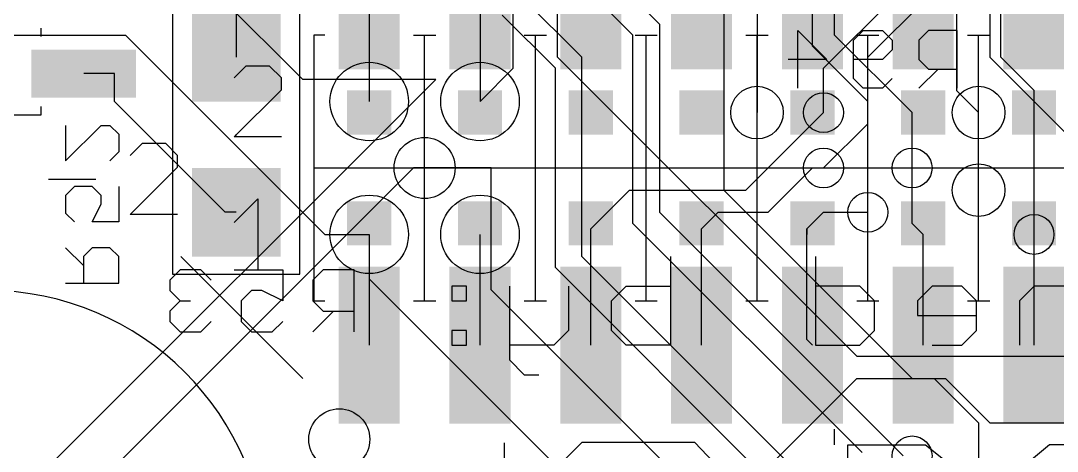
# Model space of a CAD drawing. Extents: x -61 to 136, y 23 to 123.
# Drawn here: x 53.79 to 65.67, y 49.58 to 54.52 of the extents above; entities that cross this region are included whole.
import ezdxf

# ---------------------------------------------------------------- set-up
doc = ezdxf.new("R2010")
doc.units = 0
for name, color, linetype in [('1', 14, 'CONTINUOUS'), ('14', 94, 'CONTINUOUS'), ('16', 134, 'CONTINUOUS'), ('18', 94, 'CONTINUOUS'), ('20', 251, 'CONTINUOUS'), ('21', 251, 'CONTINUOUS'), ('22', 54, 'CONTINUOUS'), ('24', 54, 'CONTINUOUS'), ('25', 251, 'CONTINUOUS'), ('26', 54, 'CONTINUOUS'), ('3', 214, 'CONTINUOUS'), ('4', 214, 'CONTINUOUS'), ('40', 134, 'CONTINUOUS')]:
    doc.layers.add(name, color=color, linetype=linetype)

# ---------------------------------------------------------------- blocks, each defined once
blk = doc.blocks.new('RECT')
blk.add_solid([(-0.5, -0.5), (0.5, -0.5), (-0.5, 0.5), (0.5, 0.5)])
blk = doc.blocks.new('ROUNDV')
blk.add_circle((0, 0), 0.5)

msp = doc.modelspace()

# ---------------------------------------------------------------- linework, layer by layer
at = {"layer": '1'}
for p, q in [((57.785, 54.864), (57.785, 53.594)), ((59.055, 54.864), (59.055, 53.594)), ((62.103, 52.578), (62.992, 53.467)), ((62.357, 52.324), (62.865, 52.832)), ((62.865, 52.832), (62.992, 52.832)), ((64.008, 52.197), (64.008, 52.832)), ((60.325, 52.1335), (60.7695, 52.578)), ((60.7695, 52.578), (62.103, 52.578)), ((61.595, 52.1335), (61.7855, 52.324)), ((61.7855, 52.324), (62.357, 52.324)), ((62.8015, 52.1335), (62.992, 52.324)), ((62.992, 52.324), (63.5, 52.324)), ((64.135, 52.07), (64.008, 52.197)), ((57.785, 52.07), (57.785, 50.8)), ((59.055, 50.8), (59.055, 52.07)), ((60.325, 50.8), (60.325, 52.1335)), ((61.595, 50.8), (61.595, 52.1335)), ((62.8015, 50.8635), (62.8015, 52.1335)), ((62.8015, 52.1335), (62.8015, 52.07)), ((64.135, 50.8), (64.135, 52.07)), ((65.405, 50.8), (65.405, 52.07)), ((62.865, 50.8), (62.8015, 50.8635))]:
    msp.add_line(p, q, dxfattribs=at)
at = {"layer": '14'}
for p, q in [((62.992, 53.975), (67.3735, 58.3565)), ((63.5, 54.102), (67.1195, 57.7215)), ((57.023, 53.848), (53.594, 57.277)), ((59.817, 55.7784), (61.1124, 54.483)), ((60.8076, 54.356), (59.69, 55.4736)), ((60.2234, 54.102), (59.436, 54.8894)), ((61.849, 54.737), (61.849, 52.578)), ((59.9186, 53.975), (59.309, 54.5846)), ((61.1124, 54.483), (61.1124, 52.324)), ((51.689, 54.356), (54.991, 54.356)), ((54.991, 54.356), (57.277, 52.07)), ((60.8076, 52.197), (60.8076, 54.356)), ((60.2234, 51.816), (60.2234, 54.102)), ((63.5, 53.34), (63.5, 54.102)), ((59.9186, 51.689), (59.9186, 53.975)), ((62.992, 53.467), (62.992, 53.975)), ((52.959, 48.26), (58.547, 53.848)), ((58.547, 53.848), (57.023, 53.848)), ((62.992, 52.832), (63.5, 53.34)), ((58.293, 52.832), (53.467, 48.006)), ((59.182, 52.832), (58.293, 52.832)), ((59.182, 51.435), (59.182, 52.832)), ((61.849, 52.578), (64.008, 50.419)), ((61.1124, 52.324), (63.9064, 49.53)), ((63.4365, 49.5681), (60.8076, 52.197)), ((57.277, 52.07), (57.785, 52.07)), ((57.785, 52.07), (57.785, 51.562)), ((55.626, 51.816), (57.023, 50.419)), ((62.7634, 49.276), (60.2234, 51.816)), ((62.4586, 49.149), (59.9186, 51.689)), ((57.785, 51.562), (62.992, 46.355)), ((61.595, 49.022), (59.182, 51.435)), ((64.008, 50.419), (64.262, 50.419)), ((64.262, 50.419), (64.77, 49.911)), ((64.77, 49.911), (64.77, 49.149))]:
    msp.add_line(p, q, dxfattribs=at)
at = {"layer": '16'}
for p, q in [((59.944, 54.102), (59.944, 58.8645)), ((59.436, 53.975), (59.436, 58.039)), ((62.865, 54.229), (62.865, 56.134)), ((63.119, 54.356), (63.119, 56.134)), ((65.024, 54.102), (65.024, 55.6895)), ((62.23, 55.118), (62.23, 53.467)), ((64.516, 55.118), (64.516, 53.721)), ((56.261, 54.864), (56.261, 54.102)), ((64.008, 53.467), (63.119, 54.356)), ((63.5, 53.594), (62.865, 54.229)), ((63.373, 50.673), (59.944, 54.102)), ((65.405, 53.721), (65.024, 54.102)), ((59.055, 53.594), (59.436, 53.975)), ((54.864, 53.914), (54.5131, 53.914)), ((54.864, 53.594), (54.864, 53.914)), ((64.516, 53.721), (64.77, 53.467)), ((65.405, 52.07), (65.405, 53.721)), ((56.134, 52.324), (54.864, 53.594)), ((63.5, 52.324), (63.5, 53.594)), ((64.008, 52.832), (64.008, 53.467)), ((56.261, 52.324), (56.134, 52.324)), ((63.373, 50.673), (68.961, 50.673))]:
    msp.add_line(p, q, dxfattribs=at)
at = {"layer": '20'}
msp.add_circle((58.42, 52.832), 0.35, dxfattribs=at)
msp.add_arc((53.41, 48.227), 3.2, 0, 90, dxfattribs=at)
at = {"layer": '21'}
for p, q in [((57.277, 54.356), (57.15, 54.356)), ((57.15, 54.356), (57.15, 52.832)), ((58.293, 54.356), (58.42, 54.356)), ((58.42, 54.356), (58.547, 54.356)), ((58.42, 52.832), (58.42, 54.356)), ((59.563, 54.356), (59.69, 54.356)), ((59.69, 54.356), (59.817, 54.356)), ((59.69, 52.832), (59.69, 54.356)), ((60.833, 54.356), (60.96, 54.356)), ((60.96, 54.356), (61.087, 54.356)), ((60.96, 52.832), (60.96, 54.356)), ((62.103, 54.356), (62.23, 54.356)), ((62.23, 54.356), (62.357, 54.356)), ((62.23, 52.832), (62.23, 54.356)), ((63.373, 54.356), (63.5, 54.356)), ((63.5, 54.356), (63.627, 54.356)), ((63.5, 52.832), (63.5, 54.356)), ((64.643, 54.356), (64.77, 54.356)), ((64.77, 54.356), (64.897, 54.356)), ((64.77, 52.832), (64.77, 54.356)), ((56.3712, 54.0011), (56.2356, 53.8655)), ((56.6423, 54.0011), (56.3712, 54.0011)), ((56.7779, 53.8655), (56.6423, 54.0011)), ((56.7779, 53.7299), (56.7779, 53.8655)), ((56.2356, 53.1876), (56.7779, 53.7299)), ((56.7779, 53.1876), (56.2356, 53.1876)), ((57.15, 52.832), (57.15, 51.308)), ((57.15, 52.832), (58.42, 52.832)), ((58.42, 52.832), (59.69, 52.832)), ((58.42, 51.308), (58.42, 52.832)), ((59.69, 52.832), (60.96, 52.832)), ((59.69, 51.308), (59.69, 52.832)), ((60.96, 52.832), (62.23, 52.832)), ((60.96, 51.308), (60.96, 52.832)), ((62.23, 52.832), (63.5, 52.832)), ((62.23, 51.308), (62.23, 52.832)), ((63.5, 52.832), (64.77, 52.832)), ((63.5, 51.308), (63.5, 52.832)), ((64.77, 52.832), (66.04, 52.832)), ((64.77, 51.308), (64.77, 52.832)), ((56.2356, 52.2059), (56.5068, 52.4771)), ((56.5068, 52.4771), (56.5068, 51.6636)), ((56.2356, 51.6636), (56.7779, 51.6636)), ((57.15, 51.308), (57.277, 51.308)), ((58.293, 51.308), (58.42, 51.308)), ((58.42, 51.308), (58.547, 51.308)), ((59.563, 51.308), (59.69, 51.308)), ((59.69, 51.308), (59.817, 51.308)), ((60.833, 51.308), (60.96, 51.308)), ((60.96, 51.308), (61.087, 51.308)), ((62.103, 51.308), (62.23, 51.308)), ((62.23, 51.308), (62.357, 51.308)), ((63.373, 51.308), (63.5, 51.308)), ((63.5, 51.308), (63.627, 51.308)), ((64.643, 51.308), (64.77, 51.308)), ((64.77, 51.308), (64.897, 51.308))]:
    msp.add_line(p, q, dxfattribs=at)
at = {"layer": '22'}
for p, q in [((54.0234, 54.3416), (54.0234, 54.4364)), ((54.0234, 53.4416), (54.0234, 53.5364)), ((52.4026, 53.4416), (54.0234, 53.4416))]:
    msp.add_line(p, q, dxfattribs=at)
at = {"layer": '24'}
msp.add_point((56.261, 53.213), dxfattribs=at)
at = {"layer": '25'}
for p, q in [((55.1817, 53.1121), (55.0461, 52.9765)), ((55.4528, 53.1121), (55.1817, 53.1121)), ((55.5884, 52.9765), (55.4528, 53.1121)), ((55.5884, 52.8409), (55.5884, 52.9765)), ((55.0461, 52.2986), (55.5884, 52.8409)), ((54.1106, 52.7053), (54.6529, 52.7053)), ((55.5884, 52.2986), (55.0461, 52.2986)), ((59.3344, 49.1362), (59.3344, 49.6785))]:
    msp.add_line(p, q, dxfattribs=at)
at = {"layer": '26'}
for p, q in [((62.6987, 53.7464), (62.6987, 54.4074)), ((62.6987, 54.4074), (63.0292, 54.0769)), ((63.337, 54.2972), (63.4472, 54.4074)), ((63.337, 53.8566), (63.337, 54.2972)), ((63.4472, 54.4074), (63.6675, 54.4074)), ((63.6675, 54.4074), (63.7776, 54.2972)), ((63.7776, 54.2972), (63.7776, 54.187)), ((64.1956, 54.4074), (64.0854, 54.2972)), ((64.0854, 54.2972), (64.0854, 54.0769)), ((64.526, 54.4074), (64.1956, 54.4074)), ((64.526, 53.7464), (64.526, 54.4074)), ((63.7776, 54.187), (63.6675, 54.0769)), ((63.0292, 54.0769), (62.5886, 54.0769)), ((63.6675, 54.0769), (63.337, 54.0769)), ((64.0854, 54.0769), (64.1956, 53.9667)), ((64.3057, 53.9667), (64.0854, 53.7464)), ((64.1956, 53.9667), (64.526, 53.9667)), ((63.4472, 53.7464), (63.337, 53.8566)), ((63.7776, 53.8566), (63.6675, 53.7464)), ((63.6675, 53.7464), (63.4472, 53.7464)), ((54.3052, 53.3212), (54.3052, 52.9145)), ((54.3052, 52.9145), (54.7119, 53.3212)), ((54.7119, 53.3212), (54.8136, 53.3212)), ((54.8136, 53.3212), (54.9153, 53.2195)), ((54.9153, 53.2195), (54.9153, 53.0162)), ((54.9153, 53.0162), (54.8136, 52.9145)), ((54.4069, 52.6196), (54.3052, 52.5179)), ((54.3052, 52.5179), (54.3052, 52.3145)), ((54.6103, 52.6196), (54.4069, 52.6196)), ((54.7119, 52.5179), (54.6103, 52.6196)), ((54.7119, 52.4162), (54.7119, 52.5179)), ((54.9153, 52.6196), (54.9153, 52.2128)), ((54.6103, 52.2128), (54.7119, 52.4162)), ((54.3052, 52.3145), (54.4069, 52.2128)), ((54.9153, 52.2128), (54.6103, 52.2128)), ((54.5086, 51.7146), (54.3052, 51.9179)), ((54.6103, 51.9179), (54.5086, 51.8163)), ((54.5086, 51.8163), (54.5086, 51.5112)), ((54.8136, 51.9179), (54.6103, 51.9179)), ((54.9153, 51.8163), (54.8136, 51.9179)), ((54.9153, 51.5112), (54.9153, 51.8163)), ((61.2392, 51.8169), (61.2392, 50.8)), ((62.9001, 51.8169), (62.9001, 50.8)), ((55.6188, 51.6642), (55.5001, 51.5456)), ((55.856, 51.6642), (55.6188, 51.6642)), ((55.9747, 51.5456), (55.856, 51.6642)), ((56.3187, 51.6642), (56.7933, 51.6642)), ((56.7933, 51.6642), (56.7933, 51.3083)), ((57.2559, 51.6642), (57.1373, 51.5456)), ((57.6118, 51.6642), (57.2559, 51.6642)), ((57.6118, 50.9524), (57.6118, 51.6642)), ((54.3052, 51.5112), (54.9153, 51.5112)), ((55.5001, 51.5456), (55.5001, 51.4269)), ((57.1373, 51.5456), (57.1373, 51.3083)), ((58.9004, 51.4779), (58.731, 51.4779)), ((58.731, 51.4779), (58.731, 51.3084)), ((58.9004, 51.3084), (58.9004, 51.4779)), ((59.3919, 51.4779), (59.3919, 50.6305)), ((60.0698, 51.4779), (60.0698, 50.9695)), ((60.5613, 51.3084), (60.7308, 51.4779)), ((60.7308, 51.4779), (61.2392, 51.4779)), ((63.4085, 51.4779), (62.9001, 51.4779)), ((63.578, 51.3084), (63.4085, 51.4779)), ((64.239, 51.4779), (64.0695, 51.3084)), ((64.5779, 51.4779), (64.239, 51.4779)), ((64.7474, 51.3084), (64.5779, 51.4779)), ((65.4084, 51.4779), (65.2389, 51.3084)), ((65.9168, 51.4779), (65.4084, 51.4779)), ((55.5001, 51.4269), (55.6188, 51.3083)), ((56.4374, 51.4269), (56.3187, 51.3083)), ((56.556, 51.4269), (56.4374, 51.4269)), ((56.7933, 51.3083), (56.556, 51.4269)), ((55.6188, 51.3083), (55.5001, 51.1897)), ((55.6188, 51.3083), (55.7374, 51.3083)), ((56.3187, 51.3083), (56.3187, 51.071)), ((57.1373, 51.3083), (57.2559, 51.1897)), ((58.731, 51.3084), (58.9004, 51.3084)), ((60.5613, 50.9695), (60.5613, 51.3084)), ((63.578, 50.9695), (63.578, 51.3084)), ((64.0695, 51.3084), (64.0695, 51.139)), ((64.7474, 50.9695), (64.7474, 51.3084)), ((65.2389, 51.3084), (65.2389, 50.8)), ((55.5001, 51.1897), (55.5001, 51.071)), ((57.3746, 51.1897), (57.1373, 50.9524)), ((57.2559, 51.1897), (57.6118, 51.1897)), ((64.0695, 51.139), (64.7474, 51.139)), ((55.5001, 51.071), (55.6188, 50.9524)), ((55.856, 50.9524), (55.9747, 51.071)), ((56.3187, 51.071), (56.4374, 50.9524)), ((56.6746, 50.9524), (56.7933, 51.071)), ((58.9004, 50.9695), (58.731, 50.9695)), ((58.731, 50.9695), (58.731, 50.8)), ((58.9004, 50.8), (58.9004, 50.9695)), ((60.0698, 50.9695), (59.9004, 50.8)), ((60.7308, 50.8), (60.5613, 50.9695)), ((63.4085, 50.8), (63.578, 50.9695)), ((64.5779, 50.8), (64.7474, 50.9695)), ((55.6188, 50.9524), (55.856, 50.9524)), ((56.4374, 50.9524), (56.6746, 50.9524)), ((58.731, 50.8), (58.9004, 50.8)), ((59.9004, 50.8), (59.3919, 50.8)), ((61.2392, 50.8), (60.7308, 50.8)), ((62.9001, 50.8), (63.4085, 50.8)), ((64.239, 50.8), (64.5779, 50.8)), ((59.3919, 50.6305), (59.5614, 50.461)), ((59.5614, 50.461), (59.7309, 50.461)), ((63.119, 49.657), (63.119, 49.8348)), ((60.2234, 49.6824), (59.0804, 48.5648)), ((61.5188, 49.6824), (60.2234, 49.6824)), ((62.0014, 49.1744), (61.5188, 49.6824)), ((63.2714, 47.0154), (63.2714, 49.657)), ((63.2714, 49.657), (64.1604, 49.657)), ((64.1604, 49.657), (64.77, 49.1744)), ((65.5828, 49.657), (64.9986, 49.1744)), ((66.4464, 49.657), (65.5828, 49.657))]:
    msp.add_line(p, q, dxfattribs=at)
msp.add_circle((57.4421, 49.7205), 0.3494, dxfattribs=at)
at = {"layer": '3'}
for p, q in [((61.595, 48.641), (63.373, 50.419)), ((63.373, 50.419), (64.389, 50.419)), ((64.389, 50.419), (64.897, 49.911)), ((64.897, 49.911), (66.167, 49.911))]:
    msp.add_line(p, q, dxfattribs=at)
at = {"layer": '4'}
for p, q in [((64.897, 58.674), (64.897, 54.102)), ((64.897, 54.102), (66.675, 52.324))]:
    msp.add_line(p, q, dxfattribs=at)
at = {"layer": '40'}
for p, q in [((55.532, 54.813), (55.532, 51.613)), ((56.99, 51.613), (56.99, 54.813)), ((55.532, 51.613), (56.99, 51.613))]:
    msp.add_line(p, q, dxfattribs=at)

# ---------------------------------------------------------------- block references
at = {"layer": '1', "xscale": 1.8, "yscale": 0.7}
for p, rotation in [((57.785, 54.864), 270), ((59.055, 54.864), 270), ((60.325, 54.864), 270), ((61.595, 54.864), 270), ((62.865, 54.864), 270), ((64.135, 54.864), 270), ((65.405, 54.864), 90), ((57.785, 50.8), 270), ((59.055, 50.8), 270), ((60.325, 50.8), 270), ((61.595, 50.8), 270), ((62.865, 50.8), 270), ((64.135, 50.8), 270), ((65.405, 50.8), 90)]:
    msp.add_blockref('RECT', p, dxfattribs=dict(at, rotation=rotation))
at = {"layer": '16', "rotation": 270}
for p, xscale, yscale in [((56.261, 54.102), 1.016, 1.016), ((54.5131, 53.914), 0.55, 1.2), ((56.261, 52.324), 1.016, 1.016)]:
    msp.add_blockref('RECT', p, dxfattribs=dict(at, xscale=xscale, yscale=yscale))
at = {"layer": '18'}
for p, xscale, yscale in [((57.785, 53.594), 0.9, 0.9), ((57.785, 53.594), 0.9, 0.9), ((57.785, 53.594), 0.9, 0.9), ((57.785, 53.594), 0.9, 0.9), ((57.785, 53.594), 0.9, 0.9), ((57.785, 53.594), 0.9, 0.9), ((57.785, 53.594), 0.9, 0.9), ((57.785, 53.594), 0.9, 0.9), ((59.055, 53.594), 0.9, 0.9), ((59.055, 53.594), 0.9, 0.9), ((59.055, 53.594), 0.9, 0.9), ((59.055, 53.594), 0.9, 0.9), ((59.055, 53.594), 0.9, 0.9), ((59.055, 53.594), 0.9, 0.9), ((59.055, 53.594), 0.9, 0.9), ((59.055, 53.594), 0.9, 0.9), ((62.23, 53.467), 0.6032, 0.6032), ((62.23, 53.467), 0.6032, 0.6032), ((62.23, 53.467), 0.6032, 0.6032), ((62.23, 53.467), 0.6032, 0.6032), ((62.23, 53.467), 0.6032, 0.6032), ((62.23, 53.467), 0.6032, 0.6032), ((62.23, 53.467), 0.6032, 0.6032), ((62.23, 53.467), 0.6032, 0.6032), ((64.77, 53.467), 0.6032, 0.6032), ((64.77, 53.467), 0.6032, 0.6032), ((64.77, 53.467), 0.6032, 0.6032), ((64.77, 53.467), 0.6032, 0.6032), ((64.77, 53.467), 0.6032, 0.6032), ((64.77, 53.467), 0.6032, 0.6032), ((64.77, 53.467), 0.6032, 0.6032), ((64.77, 53.467), 0.6032, 0.6032), ((62.992, 53.467), 0.4572, 0.4572), ((62.992, 53.467), 0.4572, 0.4572), ((62.992, 53.467), 0.4572, 0.4572), ((62.992, 53.467), 0.4572, 0.4572), ((62.992, 53.467), 0.4572, 0.4572), ((62.992, 53.467), 0.4572, 0.4572), ((62.992, 53.467), 0.4572, 0.4572), ((62.992, 53.467), 0.4572, 0.4572), ((62.992, 52.832), 0.4572, 0.4572), ((62.992, 52.832), 0.4572, 0.4572), ((62.992, 52.832), 0.4572, 0.4572), ((62.992, 52.832), 0.4572, 0.4572), ((62.992, 52.832), 0.4572, 0.4572), ((62.992, 52.832), 0.4572, 0.4572), ((62.992, 52.832), 0.4572, 0.4572), ((62.992, 52.832), 0.4572, 0.4572), ((64.008, 52.832), 0.4572, 0.4572), ((64.008, 52.832), 0.4572, 0.4572), ((64.008, 52.832), 0.4572, 0.4572), ((64.008, 52.832), 0.4572, 0.4572), ((64.008, 52.832), 0.4572, 0.4572), ((64.008, 52.832), 0.4572, 0.4572), ((64.008, 52.832), 0.4572, 0.4572), ((64.008, 52.832), 0.4572, 0.4572), ((64.77, 52.578), 0.6032, 0.6032), ((64.77, 52.578), 0.6032, 0.6032), ((64.77, 52.578), 0.6032, 0.6032), ((64.77, 52.578), 0.6032, 0.6032), ((64.77, 52.578), 0.6032, 0.6032), ((64.77, 52.578), 0.6032, 0.6032), ((64.77, 52.578), 0.6032, 0.6032), ((64.77, 52.578), 0.6032, 0.6032), ((57.785, 52.07), 0.9, 0.9), ((57.785, 52.07), 0.9, 0.9), ((57.785, 52.07), 0.9, 0.9), ((57.785, 52.07), 0.9, 0.9), ((57.785, 52.07), 0.9, 0.9), ((57.785, 52.07), 0.9, 0.9), ((57.785, 52.07), 0.9, 0.9), ((57.785, 52.07), 0.9, 0.9), ((59.055, 52.07), 0.9, 0.9), ((59.055, 52.07), 0.9, 0.9), ((59.055, 52.07), 0.9, 0.9), ((59.055, 52.07), 0.9, 0.9), ((59.055, 52.07), 0.9, 0.9), ((59.055, 52.07), 0.9, 0.9), ((59.055, 52.07), 0.9, 0.9), ((59.055, 52.07), 0.9, 0.9), ((63.5, 52.324), 0.4572, 0.4572), ((63.5, 52.324), 0.4572, 0.4572), ((63.5, 52.324), 0.4572, 0.4572), ((63.5, 52.324), 0.4572, 0.4572), ((63.5, 52.324), 0.4572, 0.4572), ((63.5, 52.324), 0.4572, 0.4572), ((63.5, 52.324), 0.4572, 0.4572), ((63.5, 52.324), 0.4572, 0.4572), ((65.405, 52.07), 0.4572, 0.4572), ((65.405, 52.07), 0.4572, 0.4572), ((65.405, 52.07), 0.4572, 0.4572), ((65.405, 52.07), 0.4572, 0.4572), ((65.405, 52.07), 0.4572, 0.4572), ((65.405, 52.07), 0.4572, 0.4572), ((65.405, 52.07), 0.4572, 0.4572), ((65.405, 52.07), 0.4572, 0.4572), ((64.008, 49.53), 0.4572, 0.4572), ((64.008, 49.53), 0.4572, 0.4572), ((64.008, 49.53), 0.4572, 0.4572), ((64.008, 49.53), 0.4572, 0.4572), ((64.008, 49.53), 0.4572, 0.4572), ((64.008, 49.53), 0.4572, 0.4572), ((64.008, 49.53), 0.4572, 0.4572), ((64.008, 49.53), 0.4572, 0.4572)]:
    msp.add_blockref('ROUNDV', p, dxfattribs=dict(at, xscale=xscale, yscale=yscale))
at = {"layer": '21', "xscale": 0.508, "yscale": 0.508}
for p in [(57.785, 53.467), (59.055, 53.467), (60.325, 53.467), (61.595, 53.467), (62.865, 53.467), (64.135, 53.467), (65.405, 53.467), (57.785, 52.197), (59.055, 52.197), (60.325, 52.197), (61.595, 52.197), (62.865, 52.197), (64.135, 52.197), (65.405, 52.197)]:
    msp.add_blockref('RECT', p, dxfattribs=at)

doc.saveas('drawing.dxf')
